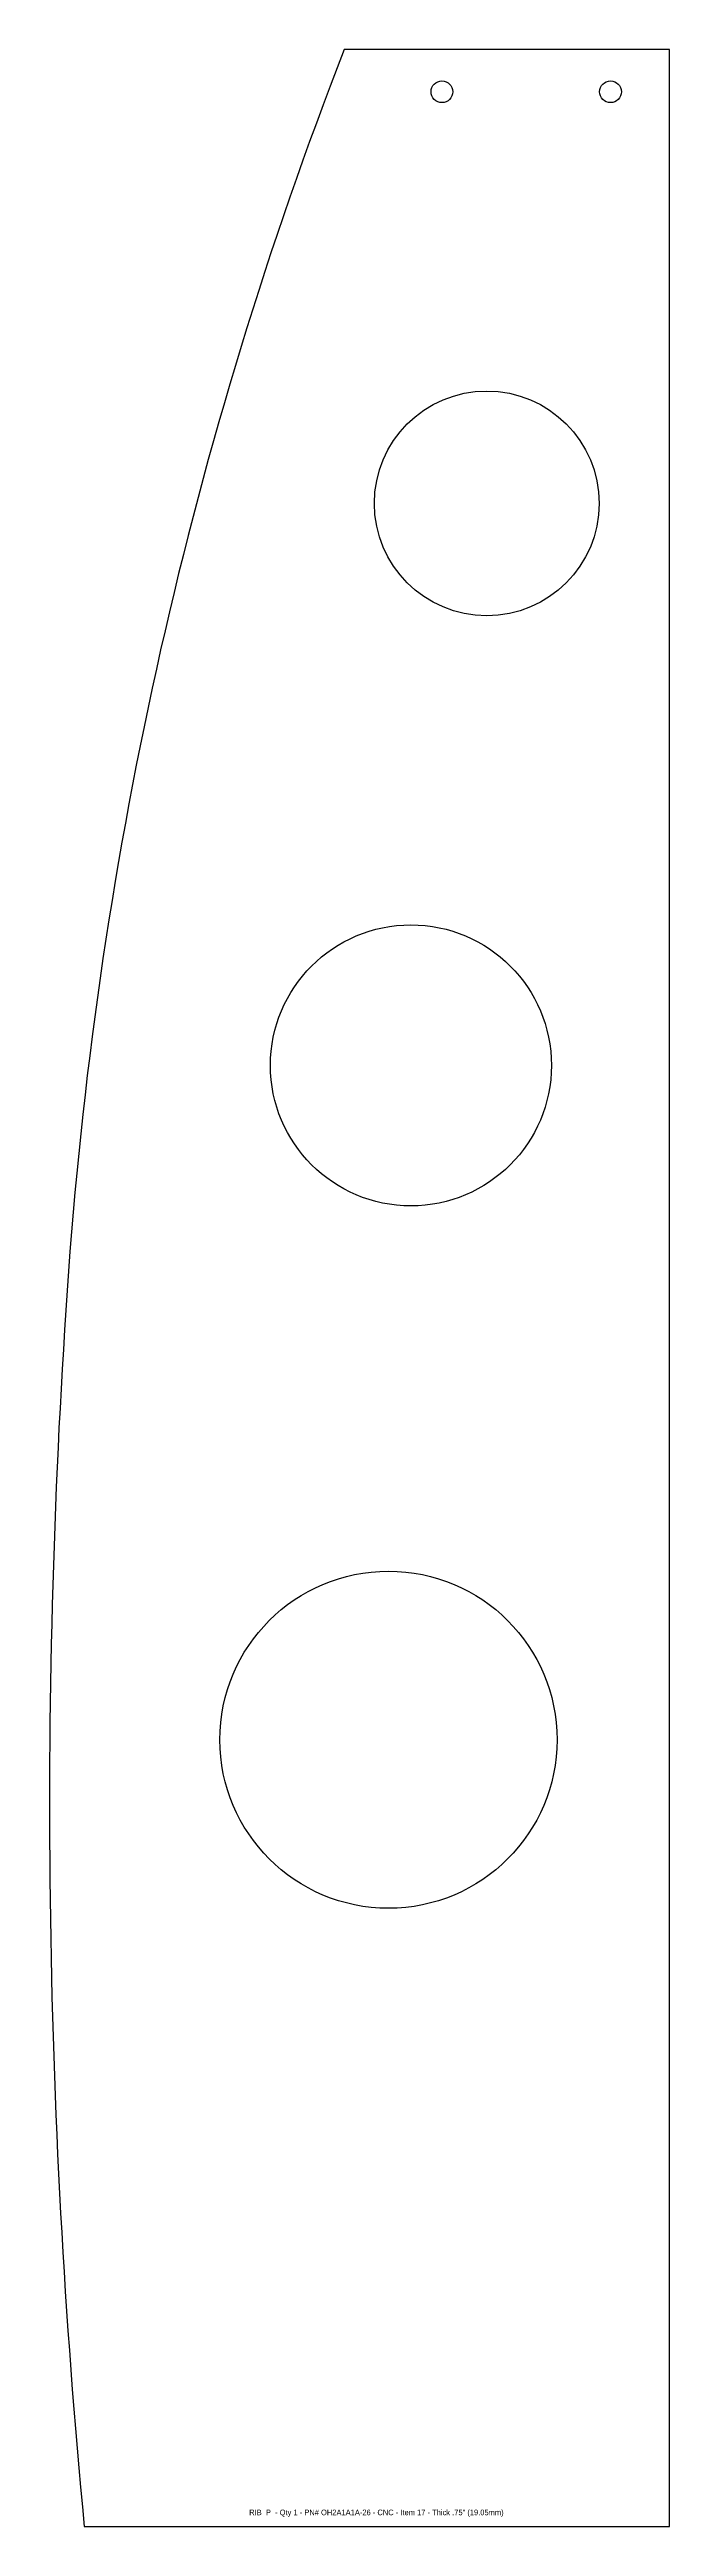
# Model space of a CAD drawing. Extents: x 6.8 to 12.3, y 7.2 to 29.2.
import ezdxf

# ---------------------------------------------------------------- set-up
doc = ezdxf.new("R2010")
doc.units = 0
doc.header["$MEASUREMENT"] = 0
doc.layers.get('0').update_dxf_attribs({"linetype": 'CONTINUOUS'})
doc.layers.add('Info', color=4, linetype='CONTINUOUS')
doc.styles.add('Annotative', font='txt')

msp = doc.modelspace()

# ---------------------------------------------------------------- linework, layer by layer
at = {"color": 0, "linetype": 'ByBlock'}
msp.add_lwpolyline([(12.34, 7.166), (12.34, 29.204), (9.447, 29.204, 0.074935), (6.993, 18.336, 0.041826), (7.133, 7.166)], format="xyb", close=True, dxfattribs=at)
for centre, radius in [((10.316, 28.829), 0.0967), ((11.816, 28.829), 0.0967), ((10.715, 25.166), 1), ((10.04, 20.166), 1.25), ((9.84, 14.166), 1.5)]:
    msp.add_circle(centre, radius, dxfattribs=at)

# ---------------------------------------------------------------- texts
at = {"layer": 'Info', "insert": (9.733, 7.316), "char_height": 0.05, "attachment_point": 2, "style": 'Annotative'}
msp.add_mtext_dynamic_manual_height_columns('RIB  P  - Qty 1 - PN# OH2A1A1A-26 - CNC - Item 17 - Thick .75" (19.05mm)', width=5.31726, gutter_width=0.625, heights=[0.083], dxfattribs=at)

doc.saveas('drawing.dxf')
